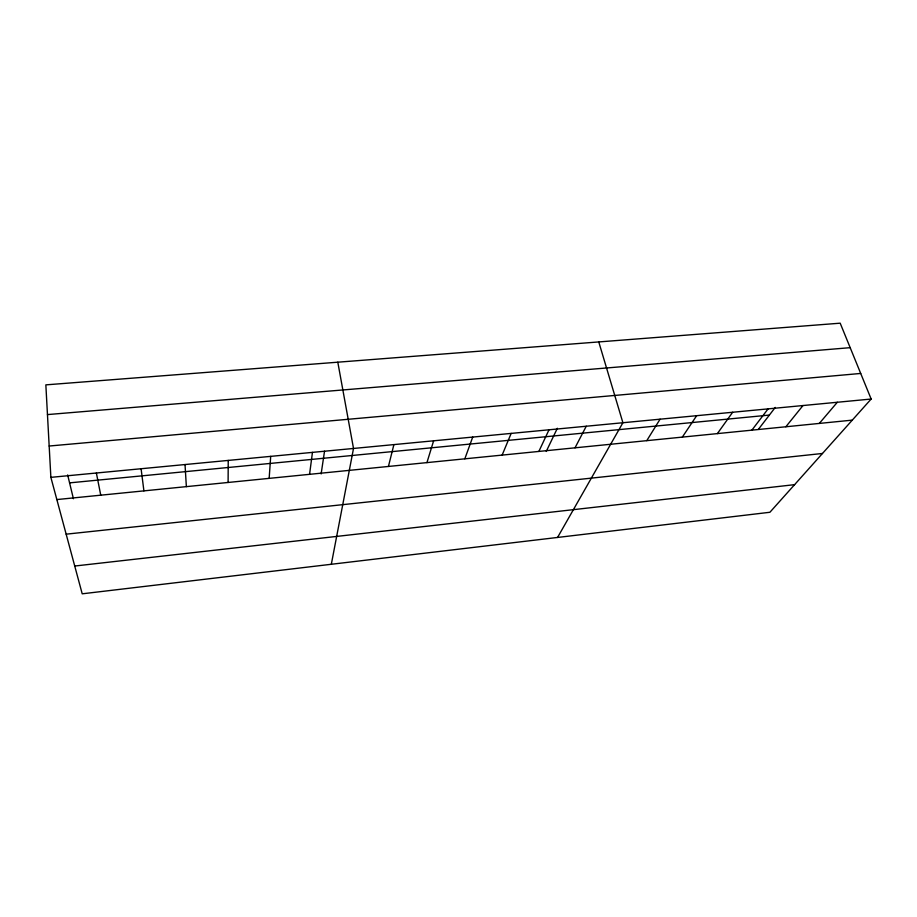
<?xml version="1.0" encoding="UTF-8"?>
<svg xmlns="http://www.w3.org/2000/svg" width="917" height="917" viewBox="0 0 917 917"><rect width="100%" height="100%" fill="white"/><g stroke="black" fill="none" stroke-linecap="round" stroke-linejoin="round"><path stroke-width="1.38" d="M228.104 482.468L228.23 460.426M269.162 478.365L270.698 456.368M309.568 474.33L312.456 452.379M321.133 473.94L324.526 451.21M331.324 564.276L353.515 448.459L337.8 362.192M388.43 466.455L393.897 444.607M426.932 462.615L433.626 440.813M464.827 458.821L472.713 437.077M502.138 455.096L511.159 433.409M538.864 451.428L549.008 429.798M546.245 451.428L557.353 428.273M575.028 447.817L586.25 426.233M557.559 537.454L622.907 422.737L598.767 341.938M646.772 440.653L660.068 419.184M682.34 437.1L696.656 415.699M717.369 433.603L732.649 412.26M751.871 430.165L768.091 408.879M758.508 429.19L775.278 407.423M785.846 426.772L802.983 405.543M819.317 423.425L837.324 402.265M871.15 399.033L769.902 512.271L82.209 593.815L50.871 477.356L45.85 384.865L840.19 323.185L871.15 399.033L50.871 477.356M74.736 566.03L794.592 484.657M66.162 534.175L822.48 453.468M56.843 499.57L852.283 420.135M69.577 482.869L769.386 415.069M49.174 446.029L860.708 373.448M47.466 414.587L850.185 347.669M67.663 474.937L73.417 498.722M96.377 473.012L100.744 495.18M141.092 468.747L143.912 490.87M185.028 464.552L186.357 486.64"/></g></svg>
